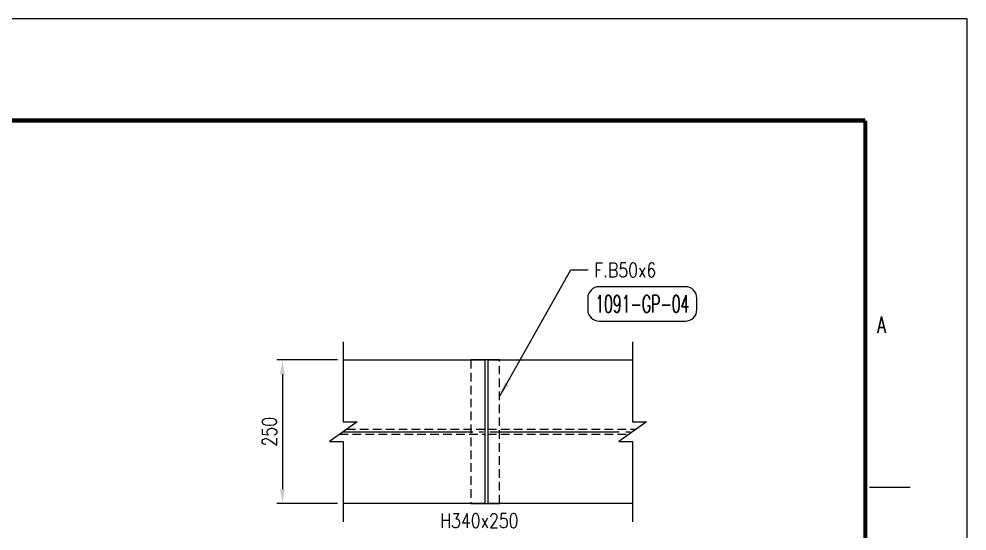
# Model space of a CAD drawing. Header units: millimetres. Extents: x 0 to 232280, y -26939 to 23794.
# Drawn here: x 82526 to 89121, y -6711 to -3145 of the extents above; entities that cross this region are included whole.
import ezdxf
from ezdxf.enums import TextEntityAlignment as Align

# ---------------------------------------------------------------- set-up
doc = ezdxf.new("R2010")
doc.units = ezdxf.units.MM
doc.header["$LTSCALE"] = 30
doc.linetypes.add('JNK-CENTER', pattern=[34, 30, -1.5, 1, -1.5])
doc.linetypes.add('JNK-HIDDEN', pattern=[3, 2, -1])
for name, color, linetype in [('CEN-R', 1, 'JNK-CENTER'), ('CON-G', 3, 'Continuous'), ('CON-W', 7, 'Continuous'), ('CON-Y', 2, 'Continuous'), ('Dim-W', 7, 'Continuous'), ('HID-Y', 2, 'JNK-HIDDEN'), ('STL-OBJT', 7, 'Continuous')]:
    doc.layers.add(name, color=color, linetype=linetype)
doc.styles.add('ROMANS', font='ROMANS.shx', dxfattribs={"width": 0.8})
doc.styles.add('SIMPLEX', font='simplex.shx', dxfattribs={"width": 0.8})
doc.dimstyles.new('DIM40', dxfattribs={"dimscale": 40, "dimtxt": 2.5, "dimasz": 2.5, "dimexe": 1, "dimexo": 1, "dimgap": 1, "dimtad": 1, "dimdec": 0, "dimdsep": 46, "dimtxsty": 'SIMPLEX', "dimcen": 0, "dimclrd": 7, "dimclre": 7, "dimclrt": 2, "dimadec": 1, "dimazin": 2, "dimtfac": 1, "dimtdec": 0, "dimtix": 1, "dimtmove": 2, "dimatfit": 2, "dimfxl": 1, "dimtolj": 1, "dimtzin": 0, "dimarcsym": 1})
doc.dimstyles.new('DIM40x4', dxfattribs={"dimscale": 40, "dimtxt": 2.5, "dimasz": 2.5, "dimexe": 1, "dimexo": 1, "dimgap": 1, "dimtad": 1, "dimdec": 1, "dimlfac": 0.25, "dimdsep": 46, "dimtxsty": 'SIMPLEX', "dimcen": 2.5, "dimclrd": 7, "dimclre": 7, "dimclrt": 2, "dimadec": 1, "dimazin": 2, "dimtfac": 1, "dimtdec": 1, "dimtmove": 2, "dimatfit": 3, "dimfxl": 1, "dimtfill": 1, "dimtolj": 1, "dimtzin": 0, "dimarcsym": 1})

# ---------------------------------------------------------------- blocks, each defined once
blk = doc.blocks.new('TITLE')
at = {"color": 7}
for p, q in [((841, 594.85), (0, 594.85)), ((841, 0), (841, 594.85)), ((824.02, 513.34), (831.1, 513.34))]:
    blk.add_line(p, q, dxfattribs=at)
at = {"color": 7, "const_width": 0.707}
for points in [[(823.32, 577.17), (27.94, 577.17)], [(823.32, 17.33), (823.32, 577.17)]]:
    blk.add_lwpolyline(points, dxfattribs=at)
at = {"color": 7, "style": 'ROMANS', "width": 0.7}
blk.add_text('A', height=2.83, dxfattribs=at).set_placement((826.15, 541.63), align=Align.MIDDLE)
blk = doc.blocks.new('A$C425D5EAF')
at = {"layer": 'CON-G'}
for p, q in [((200, 1000), (0, 1000)), ((0, 0), (200, 0))]:
    blk.add_line(p, q, dxfattribs=at)
at = {"layer": 'HID-Y'}
for p, q in [((0, 1000), (0, 0)), ((200, 0), (200, 1000))]:
    blk.add_line(p, q, dxfattribs=at)
blk = doc.blocks.new('DUCT-TAG')
at = {"layer": 'CON-G'}
blk.add_lwpolyline([(-9.49, -1), (-9.49, 1, -0.414214), (-7.49, 3), (7.49, 3, -0.414214), (9.49, 1), (9.49, -1, -0.414214), (7.49, -3), (-7.49, -3, -0.414214)], format="xyb", close=True, dxfattribs=at)
at = {"layer": 'CON-G', "style": 'SIMPLEX', "width": 1.246304}
blk.add_attdef('NAME', text='', height=3, dxfattribs=at).set_placement((-8.19, -1.5), (8.19, -1.5), align=Align.FIT)
at = {"layer": 'CON-Y', "style": 'SIMPLEX'}
blk.add_attdef('ELEVATION', text='', height=2, dxfattribs=at).set_placement((0, -6.02), align=Align.CENTER)
blk = doc.blocks.new('*D2858')
at = {"layer": 'DEFPOINTS', "color": 0, "transparency": 16777216}
for p in [(84782.2, -5519.6), (84358.5, -6519.6), (84782.2, -6519.6)]:
    blk.add_point(p, dxfattribs=at)
at = {"layer": 'Dim-W', "color": 7, "lineweight": -2, "transparency": 16777216}
for p, q in [((84742.2, -5519.6), (84318.5, -5519.6)), ((84358.5, -5619.6), (84358.5, -6419.6)), ((84742.2, -6519.6), (84318.5, -6519.6))]:
    blk.add_line(p, q, dxfattribs=at)
at = {"layer": 'Dim-W', "color": 7, "transparency": 16777216}
for points in [[(84341.9, -5619.6), (84375.2, -5619.6), (84358.5, -5519.6)], [(84341.9, -6419.6), (84375.2, -6419.6), (84358.5, -6519.6)]]:
    blk.add_solid(points, dxfattribs=at)
at = {"layer": 'Dim-W', "color": 2, "transparency": 16777216, "insert": (84268.5, -6019.6), "char_height": 100, "attachment_point": 5, "rotation": 90, "style": 'SIMPLEX', "bg_fill": 3, "box_fill_scale": 1.1, "bg_fill_color": 256, "bg_fill_true_color": 13158600, "bg_fill_transparency": 0}
blk.add_mtext('\\A1;250', dxfattribs=at)

msp = doc.modelspace()

# ---------------------------------------------------------------- linework, layer by layer
at = {"layer": 'CEN-R'}
msp.add_line((84782.16, -6019.61), (86794.25, -6019.61), dxfattribs=at)
at = {"layer": 'CON-G'}
for p, q in [((84782.16, -5519.61), (85768.92, -5519.61)), ((85768.92, -6519.61), (85768.92, -5519.61)), ((85788.92, -6519.61), (85788.92, -5519.61)), ((85788.92, -5519.61), (86794.25, -5519.61)), ((85768.92, -6519.61), (84782.16, -6519.61)), ((86794.25, -6519.61), (85788.92, -6519.61))]:
    msp.add_line(p, q, dxfattribs=at)
at = {"layer": 'CON-W'}
for points in [[(84782.16, -5392.87), (84782.16, -5950.69), (84878.64, -5950.69), (84685.68, -6088.52), (84782.16, -6088.52), (84782.16, -6646.34)], [(86794.25, -5392.87), (86794.25, -5950.69), (86890.73, -5950.69), (86697.76, -6088.52), (86794.25, -6088.52), (86794.25, -6646.34)]]:
    msp.add_lwpolyline(points, dxfattribs=at)
at = {"layer": 'HID-Y'}
for p, q in [((84807.36, -6001.61), (85768.92, -6001.61)), ((85788.92, -6001.61), (86819.45, -6001.61)), ((84756.96, -6037.61), (85768.92, -6037.61)), ((85788.92, -6037.61), (86769.05, -6037.61))]:
    msp.add_line(p, q, dxfattribs=at)
at = {"layer": 'STL-OBJT'}
msp.add_line((86364.65, -4892.64), (86486.49, -4892.64), dxfattribs=at)

# ---------------------------------------------------------------- block references
at = {"linetype": 'ByBlock', "xscale": 39.99999999599994, "yscale": 39.99999999599994, "zscale": 39.99999999599994}
msp.add_blockref('TITLE', (55481.35, -26939.4), dxfattribs=at)
at = {"layer": 'CON-G'}
msp.add_blockref('A$C425D5EAF', (85668.92, -6519.61), dxfattribs=at)
at = {"layer": 'STL-OBJT'}
ref = msp.add_blockref('DUCT-TAG', (86862.25, -5129.52), dxfattribs=dict(at, xscale=-40, yscale=40, zscale=40))
ref.add_attrib('NAME', '1091-GP-04', dxfattribs={"layer": 'CON-G', "height": 120, "style": 'SIMPLEX', "width": 0.570448}).set_placement((86534.65, -5189.52), (87189.85, -5189.52), align=Align.FIT)

# ---------------------------------------------------------------- texts
at = {"layer": 'CON-Y', "style": 'SIMPLEX', "width": 0.8}
for s, p in [('F.B50x6', (86527.25, -4944.28)), ('H340x250', (85455.99, -6688.4))]:
    msp.add_text(s, height=100, dxfattribs=at).set_placement(p)

# ---------------------------------------------------------------- leaders
at = {"layer": 'CON-G'}
msp.add_leader([(85868.92, -5774.01), (86364.65, -4892.64)], dimstyle='DIM40', override={"dimgap": 1, "dimtad": 0, "dimdec": 1, "dimtdec": 1, "dimtix": 0, "dimtmove": 0, "dimtfill": 1}, dxfattribs=at)

# ---------------------------------------------------------------- next in the draw order: dimensions: what is measured, and where the dimension line sits
at = {"layer": 'Dim-W'}
dim = msp.add_linear_dim(base=(84358.54, -6519.61), p1=(84782.16, -5519.61), p2=(84782.16, -6519.61), angle=90, dimstyle='DIM40x4', dxfattribs=at)
dim.commit()
dim.dimension.update_dxf_attribs({"geometry": '*D2858', "text_midpoint": (84268.54, -6019.61)})

doc.saveas('drawing.dxf')
